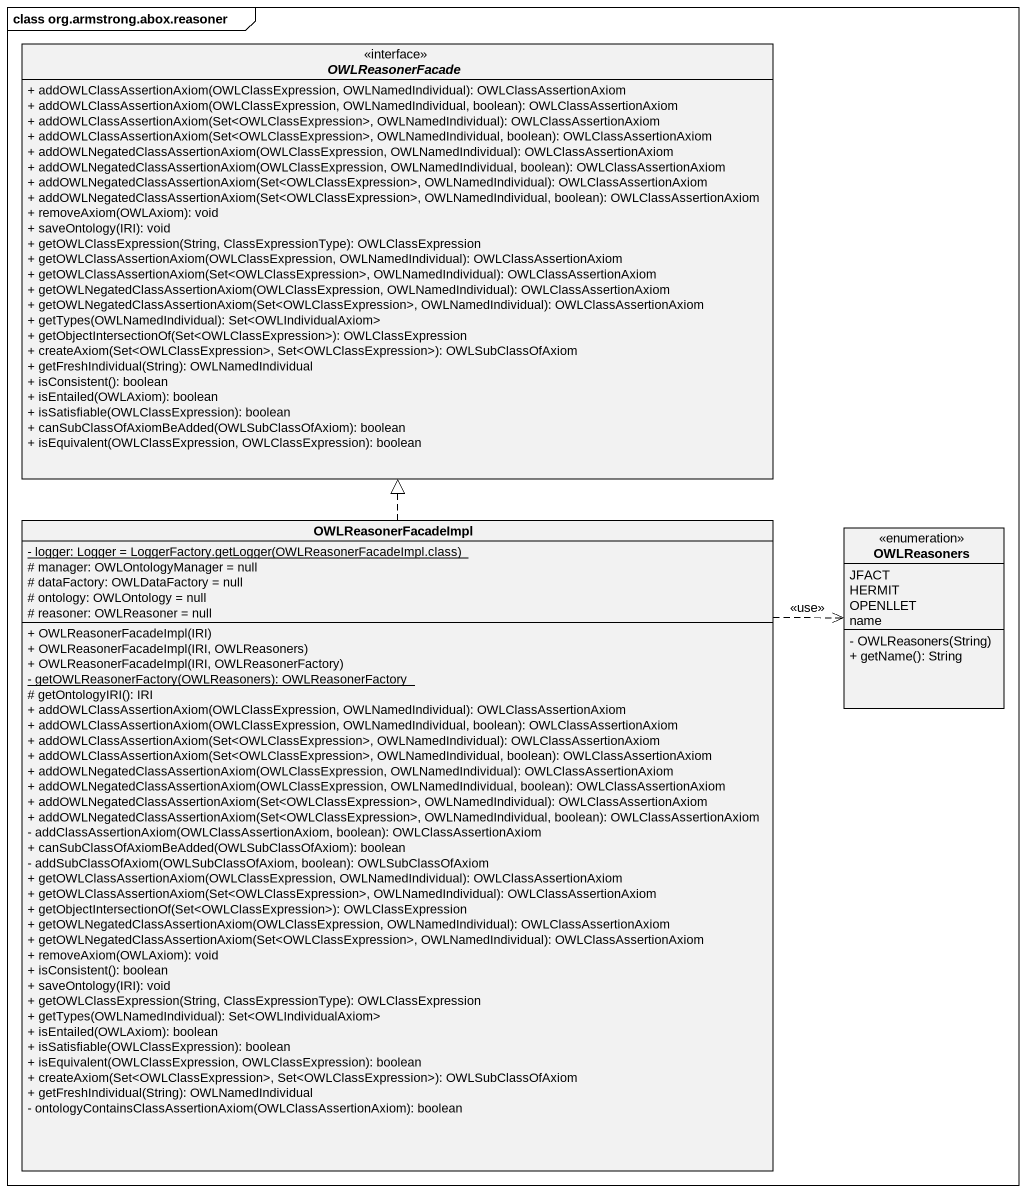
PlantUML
@startuml
mainframe class org.armstrong.abox.reasoner
hide circle
hide empty members
skinparam classAttributeIconSize 0
interface OWLReasonerFacade <<interface>> {
  + addOWLClassAssertionAxiom(OWLClassExpression, OWLNamedIndividual): OWLClassAssertionAxiom
  + addOWLClassAssertionAxiom(OWLClassExpression, OWLNamedIndividual, boolean): OWLClassAssertionAxiom
  + addOWLClassAssertionAxiom(Set<OWLClassExpression>, OWLNamedIndividual): OWLClassAssertionAxiom
  + addOWLClassAssertionAxiom(Set<OWLClassExpression>, OWLNamedIndividual, boolean): OWLClassAssertionAxiom
  + addOWLNegatedClassAssertionAxiom(OWLClassExpression, OWLNamedIndividual): OWLClassAssertionAxiom
  + addOWLNegatedClassAssertionAxiom(OWLClassExpression, OWLNamedIndividual, boolean): OWLClassAssertionAxiom
  + addOWLNegatedClassAssertionAxiom(Set<OWLClassExpression>, OWLNamedIndividual): OWLClassAssertionAxiom
  + addOWLNegatedClassAssertionAxiom(Set<OWLClassExpression>, OWLNamedIndividual, boolean): OWLClassAssertionAxiom
  + removeAxiom(OWLAxiom): void
  + saveOntology(IRI): void
  + getOWLClassExpression(String, ClassExpressionType): OWLClassExpression
  + getOWLClassAssertionAxiom(OWLClassExpression, OWLNamedIndividual): OWLClassAssertionAxiom
  + getOWLClassAssertionAxiom(Set<OWLClassExpression>, OWLNamedIndividual): OWLClassAssertionAxiom
  + getOWLNegatedClassAssertionAxiom(OWLClassExpression, OWLNamedIndividual): OWLClassAssertionAxiom
  + getOWLNegatedClassAssertionAxiom(Set<OWLClassExpression>, OWLNamedIndividual): OWLClassAssertionAxiom
  + getTypes(OWLNamedIndividual): Set<OWLIndividualAxiom>
  + getObjectIntersectionOf(Set<OWLClassExpression>): OWLClassExpression
  + createAxiom(Set<OWLClassExpression>, Set<OWLClassExpression>): OWLSubClassOfAxiom
  + getFreshIndividual(String): OWLNamedIndividual
  + isConsistent(): boolean
  + isEntailed(OWLAxiom): boolean
  + isSatisfiable(OWLClassExpression): boolean
  + canSubClassOfAxiomBeAdded(OWLSubClassOfAxiom): boolean
  + isEquivalent(OWLClassExpression, OWLClassExpression): boolean
}
class OWLReasonerFacadeImpl {
  {static} {field} - logger: Logger = LoggerFactory.getLogger(OWLReasonerFacadeImpl.class)
  # manager: OWLOntologyManager = null
  # dataFactory: OWLDataFactory = null
  # ontology: OWLOntology = null
  # reasoner: OWLReasoner = null
  + OWLReasonerFacadeImpl(IRI)
  + OWLReasonerFacadeImpl(IRI, OWLReasoners)
  + OWLReasonerFacadeImpl(IRI, OWLReasonerFactory)
  {static} - getOWLReasonerFactory(OWLReasoners): OWLReasonerFactory
  # getOntologyIRI(): IRI
  + addOWLClassAssertionAxiom(OWLClassExpression, OWLNamedIndividual): OWLClassAssertionAxiom
  + addOWLClassAssertionAxiom(OWLClassExpression, OWLNamedIndividual, boolean): OWLClassAssertionAxiom
  + addOWLClassAssertionAxiom(Set<OWLClassExpression>, OWLNamedIndividual): OWLClassAssertionAxiom
  + addOWLClassAssertionAxiom(Set<OWLClassExpression>, OWLNamedIndividual, boolean): OWLClassAssertionAxiom
  + addOWLNegatedClassAssertionAxiom(OWLClassExpression, OWLNamedIndividual): OWLClassAssertionAxiom
  + addOWLNegatedClassAssertionAxiom(OWLClassExpression, OWLNamedIndividual, boolean): OWLClassAssertionAxiom
  + addOWLNegatedClassAssertionAxiom(Set<OWLClassExpression>, OWLNamedIndividual): OWLClassAssertionAxiom
  + addOWLNegatedClassAssertionAxiom(Set<OWLClassExpression>, OWLNamedIndividual, boolean): OWLClassAssertionAxiom
  - addClassAssertionAxiom(OWLClassAssertionAxiom, boolean): OWLClassAssertionAxiom
  + canSubClassOfAxiomBeAdded(OWLSubClassOfAxiom): boolean
  - addSubClassOfAxiom(OWLSubClassOfAxiom, boolean): OWLSubClassOfAxiom
  + getOWLClassAssertionAxiom(OWLClassExpression, OWLNamedIndividual): OWLClassAssertionAxiom
  + getOWLClassAssertionAxiom(Set<OWLClassExpression>, OWLNamedIndividual): OWLClassAssertionAxiom
  + getObjectIntersectionOf(Set<OWLClassExpression>): OWLClassExpression
  + getOWLNegatedClassAssertionAxiom(OWLClassExpression, OWLNamedIndividual): OWLClassAssertionAxiom
  + getOWLNegatedClassAssertionAxiom(Set<OWLClassExpression>, OWLNamedIndividual): OWLClassAssertionAxiom
  + removeAxiom(OWLAxiom): void
  + isConsistent(): boolean
  + saveOntology(IRI): void
  + getOWLClassExpression(String, ClassExpressionType): OWLClassExpression
  + getTypes(OWLNamedIndividual): Set<OWLIndividualAxiom>
  + isEntailed(OWLAxiom): boolean
  + isSatisfiable(OWLClassExpression): boolean
  + isEquivalent(OWLClassExpression, OWLClassExpression): boolean
  + createAxiom(Set<OWLClassExpression>, Set<OWLClassExpression>): OWLSubClassOfAxiom
  + getFreshIndividual(String): OWLNamedIndividual
  - ontologyContainsClassAssertionAxiom(OWLClassAssertionAxiom): boolean
}
enum OWLReasoners {
  JFACT
  HERMIT
  OPENLLET
  name
  - OWLReasoners(String)
  + getName(): String
}
OWLReasonerFacadeImpl .up.|> OWLReasonerFacade
OWLReasonerFacadeImpl .right.> OWLReasoners : <<use>>
@enduml
